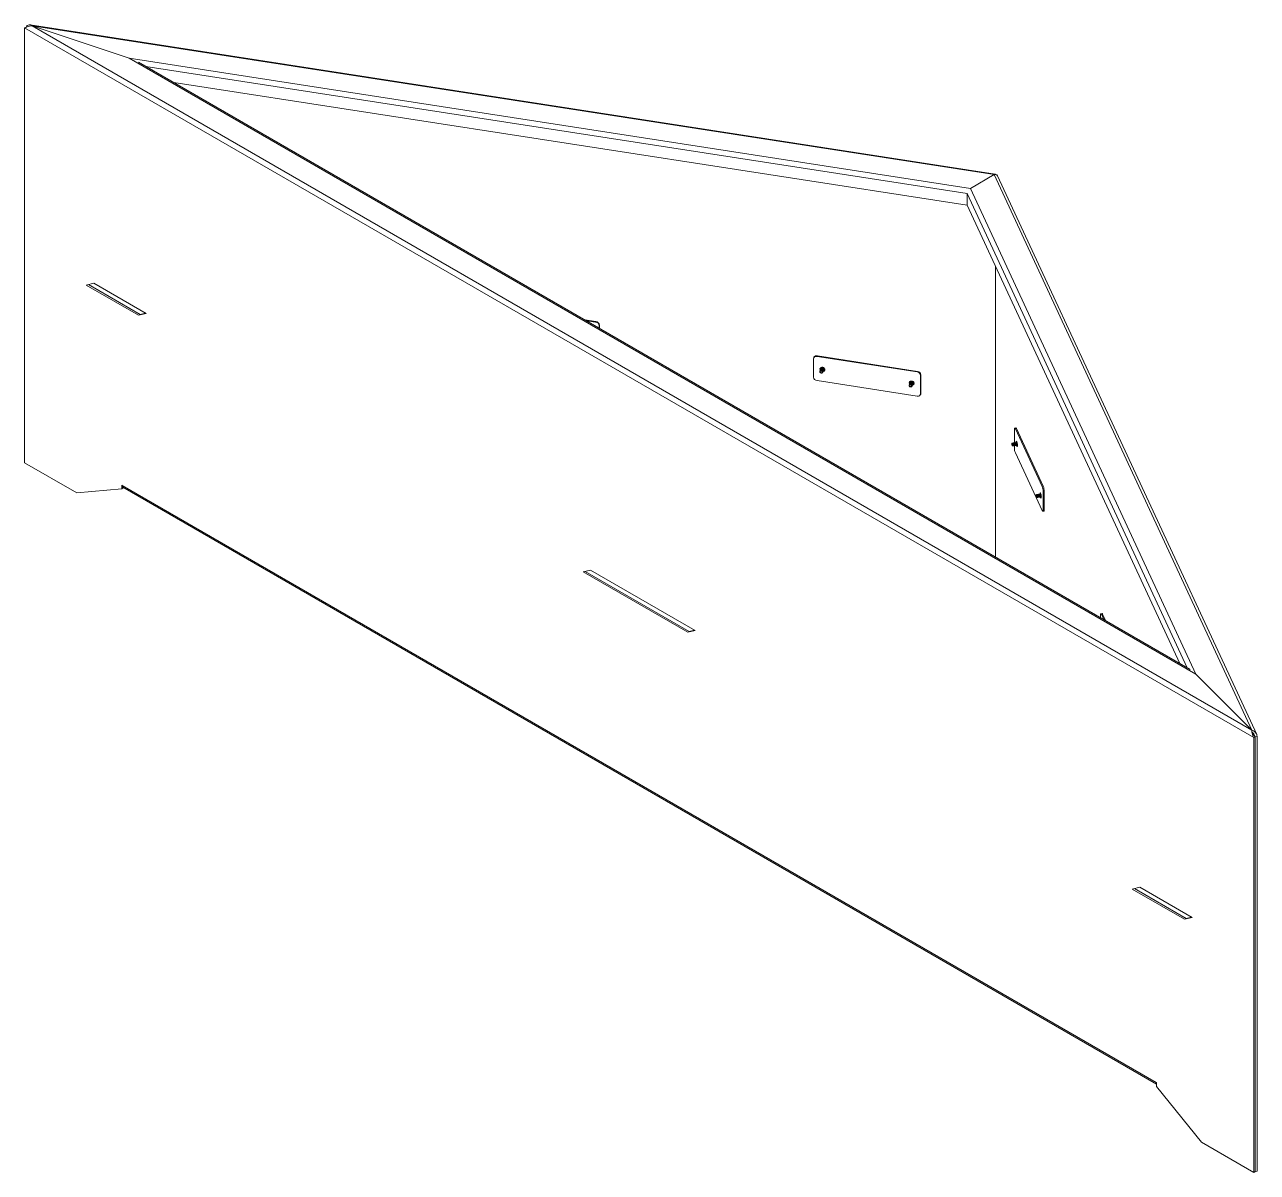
# Model space of a CAD drawing. Header units: millimetres. Extents: x -87 to 4552, y -97 to 2881.
# Drawn here: x 2933 to 4385, y 284 to 1636 of the extents above; entities that cross this region are included whole.
import ezdxf

# ---------------------------------------------------------------- set-up
doc = ezdxf.new("R2010")
doc.units = ezdxf.units.MM
doc.layers.add('ZANO_R', color=7, linetype='Continuous', lineweight=0)

msp = doc.modelspace()

# ---------------------------------------------------------------- linework, layer by layer
at = {"layer": 'ZANO_R'}
for p, q in [((2934.7, 1632.9), (2932.8, 1631.8)), ((4380.4, 796.2), (2932.8, 1631.8)), ((2932.8, 1631.8), (2932.8, 1119.9)), ((2934.7, 1632.8), (2935.4, 1634.3)), ((2935, 1632.8), (2934.7, 1632.9)), ((4075.8, 1459.8), (2939.4, 1635.6)), ((3056, 1596.3), (2941.7, 1634.4)), ((2941.7, 1634.4), (4074.6, 1459.1)), ((4378.2, 805.1), (2941.7, 1634.4)), ((2941.7, 1634.4), (3055.9, 1596.3)), ((4312.2, 871.1), (3055.9, 1596.3)), ((3056, 1596.3), (4046.7, 1443)), ((4305.8, 876.4), (3067.1, 1591.4)), ((3075.5, 1586.6), (4042.9, 1437)), ((3108.5, 1567.6), (4042.9, 1423)), ((4074.6, 1459.1), (4046.7, 1443)), ((4074.6, 1459.1), (4046.7, 1443)), ((4378.2, 805.1), (4074.6, 1459.1)), ((4384, 799.9), (4078.6, 1457.8)), ((4042.9, 1437), (4042.9, 1437.4)), ((4046.7, 1443), (4046.5, 1442.8)), ((4046.7, 1443), (4312.2, 871.1)), ((4042.9, 1423), (4042.9, 1437)), ((4302.1, 878.5), (4042.9, 1437)), ((4293.3, 883.6), (4042.9, 1423)), ((4076.3, 1008.8), (4076.3, 1351)), ((3014.2, 1331.2), (3005.4, 1329.1)), ((3005.4, 1329.1), (3067, 1293.6)), ((3008.1, 1329.7), (3068.9, 1294.6)), ((3075.8, 1295.6), (3014.2, 1331.2)), ((3067, 1293.6), (3075.8, 1295.6)), ((3068.9, 1294.6), (3067, 1293.6)), ((3068.9, 1294.6), (3075, 1296.1)), ((3605.6, 1286.1), (3592.5, 1288.1)), ((3605.3, 1285.4), (3594.4, 1287)), ((3605.3, 1285.4), (3605.6, 1286.1)), ((3609.8, 1281.9), (3609.5, 1281.2)), ((3609.5, 1278.3), (3609.5, 1281.2)), ((3609.8, 1278.1), (3609.8, 1281.9)), ((3861.9, 1220.8), (3861.9, 1242.1)), ((3862.5, 1244), (3862.2, 1243.3)), ((3866.1, 1245), (3866.5, 1245.7)), ((3983.9, 1226.8), (3866.1, 1245)), ((3984.3, 1227.5), (3866.5, 1245.7)), ((3869.5, 1227.6), (3869.5, 1227.6)), ((3869.7, 1228), (3869.6, 1227.9)), ((3869.8, 1231), (3869.9, 1231.4)), ((3869.8, 1228.3), (3869.8, 1228.2)), ((3870, 1228.6), (3870, 1228.6)), ((3870.1, 1229), (3870.1, 1228.9)), ((3870.3, 1229.3), (3870.3, 1229.2)), ((3870.5, 1229.6), (3870.4, 1229.6)), ((3870.5, 1230.8), (3870.7, 1230.8)), ((3870.6, 1230.6), (3870.9, 1230.5)), ((3870.7, 1230.2), (3870.6, 1230.2)), ((3870.6, 1230), (3870.6, 1229.9)), ((3871, 1230.9), (3870.7, 1230.2)), ((3870.7, 1230.7), (3870.9, 1230.7)), ((3871, 1230.9), (3870.8, 1231)), ((3870.9, 1231.7), (3871.1, 1231.5)), ((3871, 1231.3), (3871.2, 1231.1)), ((3871.1, 1231.5), (3871.1, 1231.4)), ((3871.1, 1231.4), (3871.3, 1231.3)), ((3871.3, 1231.3), (3871.2, 1231.1)), ((3871.6, 1231.4), (3871.4, 1231.6)), ((3871.8, 1232.2), (3871.9, 1231.9)), ((3871.8, 1231.7), (3871.9, 1231.5)), ((3871.9, 1231.9), (3871.9, 1231.9)), ((3871.9, 1231.9), (3872, 1231.6)), ((3872, 1231.6), (3871.9, 1231.5)), ((3872.4, 1231.5), (3872.4, 1231.7)), ((3872.7, 1226.1), (3872.7, 1226.2)), ((3872.8, 1231.7), (3872.8, 1231.4)), ((3872.9, 1231.6), (3872.8, 1231.4)), ((3872.8, 1226.4), (3872.8, 1226.5)), ((3872.9, 1232.1), (3872.9, 1231.9)), ((3872.9, 1231.9), (3872.9, 1231.8)), ((3872.9, 1231.8), (3872.9, 1231.6)), ((3873, 1226.8), (3873, 1226.8)), ((3873.1, 1227.1), (3873.2, 1227.2)), ((3873.2, 1231.3), (3873.4, 1231.5)), ((3873.3, 1231.4), (3873.2, 1231.3)), ((3873.3, 1231.4), (3873.4, 1231.6)), ((3873.3, 1227.4), (3873.3, 1227.5)), ((3873.5, 1231.7), (3873.4, 1231.6)), ((3873.4, 1227.8), (3873.5, 1227.8)), ((3873.5, 1231.7), (3873.6, 1231.9)), ((3873.7, 1231.2), (3873.6, 1231)), ((3873.6, 1228.1), (3873.6, 1228.2)), ((3873.7, 1228.4), (3873.8, 1228.5)), ((3874, 1230.9), (3873.9, 1230.7)), ((3873.9, 1230.7), (3874.1, 1230.8)), ((3873.9, 1228.8), (3874.2, 1229.5)), ((3873.9, 1228.7), (3874, 1228.6)), ((3874, 1230.9), (3874.2, 1231)), ((3874.1, 1228.8), (3874, 1229)), ((3874.4, 1230.5), (3874.1, 1230.4)), ((3874.1, 1229.3), (3874.4, 1229.1)), ((3874.3, 1231), (3874.2, 1231)), ((3874.3, 1230.1), (3874.2, 1230)), ((3874.2, 1230), (3874.5, 1230)), ((3874.5, 1229.6), (3874.2, 1229.6)), ((3874.2, 1229.4), (3874.4, 1229.3)), ((3874.3, 1231), (3874.5, 1231.1)), ((3874.3, 1230.1), (3874.6, 1230.1)), ((3874.5, 1229.4), (3874.5, 1229.5)), ((3874.5, 1229.4), (3874.7, 1229.2)), ((3874.6, 1230.2), (3874.9, 1230.1)), ((3874.6, 1230.2), (3874.6, 1230.1)), ((3983.9, 1226.8), (3984.3, 1227.5)), ((3988.5, 1223.3), (3988.1, 1222.6)), ((3988.1, 1201.2), (3988.1, 1222.6)), ((3988.5, 1202), (3988.5, 1223.3)), ((3866.1, 1216.6), (3983.9, 1198.3)), ((3974.7, 1211.4), (3974.7, 1211.3)), ((3974.9, 1211.7), (3974.8, 1211.6)), ((3975, 1212), (3975, 1212)), ((3975.2, 1212.4), (3975.1, 1212.3)), ((3975.3, 1212.7), (3975.3, 1212.6)), ((3975.5, 1213), (3975.4, 1213)), ((3975.6, 1214.6), (3975.9, 1214.5)), ((3975.6, 1213.4), (3975.6, 1213.3)), ((3975.8, 1214.3), (3976, 1214.3)), ((3975.9, 1213.9), (3975.8, 1213.9)), ((3975.8, 1213.7), (3975.8, 1213.6)), ((3976.2, 1214.6), (3975.9, 1214)), ((3975.9, 1214.4), (3976.1, 1214.4)), ((3976.2, 1214.6), (3976, 1214.7)), ((3976.1, 1215.4), (3976.3, 1215.3)), ((3976.3, 1215.3), (3976.2, 1215.2)), ((3976.2, 1215.2), (3976.5, 1215)), ((3976.2, 1215), (3976.4, 1214.9)), ((3976.5, 1215), (3976.4, 1214.9)), ((3976.7, 1215.1), (3976.6, 1215.3)), ((3976.9, 1215.9), (3977.1, 1215.7)), ((3977.1, 1215.7), (3977, 1215.6)), ((3977, 1215.6), (3977.2, 1215.4)), ((3977, 1215.4), (3977.1, 1215.2)), ((3977.2, 1215.4), (3977.1, 1215.2)), ((3977.5, 1215.2), (3977.5, 1215.5)), ((3977.8, 1209.8), (3977.9, 1209.9)), ((3978.1, 1215.6), (3978, 1215.6)), ((3978, 1215.6), (3978, 1215.3)), ((3978, 1215.4), (3978, 1215.2)), ((3978, 1215.3), (3978, 1215.2)), ((3978, 1210.2), (3978, 1210.2)), ((3978.1, 1215.9), (3978.1, 1215.6)), ((3978.1, 1210.5), (3978.2, 1210.6)), ((3978.3, 1210.8), (3978.3, 1210.9)), ((3978.5, 1215.2), (3978.4, 1215)), ((3978.4, 1215), (3978.5, 1215.2)), ((3978.5, 1215.2), (3978.6, 1215.3)), ((3978.5, 1211.2), (3978.5, 1211.2)), ((3978.6, 1215.4), (3978.8, 1215.6)), ((3978.6, 1215.4), (3978.6, 1215.3)), ((3978.6, 1211.5), (3978.6, 1211.6)), ((3978.9, 1214.9), (3978.8, 1214.8)), ((3978.8, 1211.8), (3978.8, 1211.9)), ((3978.9, 1212.2), (3978.9, 1212.2)), ((3979.2, 1214.6), (3979.1, 1214.5)), ((3979.1, 1214.5), (3979.3, 1214.5)), ((3979.1, 1212.5), (3979.4, 1213.2)), ((3979.1, 1212.5), (3979.2, 1212.3)), ((3979.2, 1214.6), (3979.4, 1214.7)), ((3979.3, 1212.6), (3979.2, 1212.7)), ((3979.5, 1214.2), (3979.3, 1214.1)), ((3979.3, 1213), (3979.5, 1212.9)), ((3979.4, 1214.8), (3979.7, 1214.9)), ((3979.4, 1214.8), (3979.4, 1214.7)), ((3979.5, 1213.9), (3979.4, 1213.7)), ((3979.4, 1213.7), (3979.7, 1213.7)), ((3979.7, 1213.3), (3979.4, 1213.4)), ((3979.4, 1213.2), (3979.6, 1213)), ((3979.5, 1213.9), (3979.8, 1213.8)), ((3979.7, 1213.1), (3979.7, 1213.2)), ((3979.7, 1213.1), (3979.9, 1212.9)), ((3979.8, 1213.9), (3980.1, 1213.9)), ((3979.8, 1213.9), (3979.8, 1213.8)), ((3987.9, 1200.1), (3988.2, 1200.8)), ((3988.1, 1201.2), (3988.5, 1202)), ((4098.6, 1143.3), (4098.6, 1158.8)), ((4100.3, 1160.9), (4099.1, 1160.7)), ((4099.7, 1159.9), (4101, 1160.1)), ((4131.3, 1091.9), (4099.7, 1159.9)), ((4132.5, 1092.1), (4101, 1160.1)), ((4095.9, 1142.9), (4095.7, 1142.5)), ((4096.1, 1143), (4096, 1143)), ((4096.1, 1139.9), (4096.4, 1139.6)), ((4096.5, 1142.7), (4096.2, 1143)), ((4096.5, 1143), (4096.4, 1142.8)), ((4096.5, 1139.6), (4096.6, 1139.6)), ((4096.7, 1143.1), (4096.6, 1143.1)), ((4096.7, 1139.7), (4096.9, 1140)), ((4097.1, 1142.8), (4096.8, 1143)), ((4096.8, 1139.9), (4097, 1139.7)), ((4097.1, 1143.1), (4097, 1142.9)), ((4097.1, 1139.6), (4097.2, 1139.7)), ((4097.3, 1143.2), (4097.2, 1143.2)), ((4097.3, 1139.8), (4097.5, 1140.1)), ((4097.7, 1142.8), (4097.4, 1143.1)), ((4097.4, 1140), (4097.6, 1139.8)), ((4097.6, 1143.2), (4097.5, 1143)), ((4097.8, 1143.3), (4097.7, 1143.3)), ((4097.7, 1139.7), (4097.8, 1139.8)), ((4097.9, 1139.9), (4098.1, 1140.2)), ((4098.2, 1142.9), (4098, 1143.2)), ((4098, 1140.1), (4098.1, 1139.9)), ((4098.2, 1143.3), (4098.1, 1143.1)), ((4098.4, 1143.4), (4098.3, 1143.4)), ((4098.3, 1139.8), (4098.4, 1139.8)), ((4098.8, 1143), (4098.5, 1143.3)), ((4098.5, 1139.9), (4098.6, 1140.3)), ((4098.6, 1140.1), (4098.7, 1140)), ((4098.6, 1137.5), (4098.6, 1140.1)), ((4098.8, 1143.3), (4098.7, 1143.1)), ((4098.8, 1139.9), (4099, 1139.9)), ((4099, 1143.5), (4098.9, 1143.4)), ((4099.4, 1143.1), (4099.1, 1143.4)), ((4099.1, 1140), (4099.2, 1140.4)), ((4099.1, 1140.2), (4099.3, 1140.1)), ((4099.4, 1143.4), (4099.3, 1143.2)), ((4099.4, 1140), (4099.5, 1140)), ((4099.6, 1143.6), (4099.5, 1143.5)), ((4099.6, 1140.1), (4099.8, 1140.5)), ((4100, 1143.2), (4099.7, 1143.5)), ((4099.7, 1140.3), (4099.9, 1140.2)), ((4099.9, 1143.5), (4099.8, 1143.3)), ((4100.2, 1143.6), (4100, 1143.6)), ((4100, 1140.1), (4100.1, 1140.1)), ((4100.2, 1140.2), (4100.4, 1140.6)), ((4100.5, 1143.3), (4100.3, 1143.6)), ((4100.3, 1140.4), (4100.4, 1140.2)), ((4100.5, 1143.6), (4100.4, 1143.4)), ((4101.6, 1143.9), (4100.6, 1143.7)), ((4100.6, 1140.2), (4100.7, 1140.2)), ((4100.8, 1140.3), (4100.9, 1140.7)), ((4100.9, 1140.5), (4101, 1140.3)), ((4101.1, 1140.3), (4102.1, 1140.4)), ((4101.6, 1144.1), (4101.4, 1144)), ((4101.4, 1144), (4101.5, 1143.9)), ((4101.4, 1143.8), (4101.4, 1143.8)), ((4101.6, 1143.9), (4101.6, 1144.1)), ((4101.9, 1140.4), (4102.1, 1140.3)), ((4101.9, 1140.4), (4101.9, 1140.4)), ((4102.1, 1140.2), (4102, 1140.4)), ((4102.2, 1140.4), (4102.1, 1140.4)), ((4102.1, 1140.4), (4102.1, 1140.4)), ((4102.1, 1140.4), (4102.2, 1140.1)), ((4102.1, 1140.2), (4102.2, 1140.1)), ((2932.8, 1119.9), (2994.4, 1084.4)), ((4099.7, 1131.5), (4131.3, 1063.5)), ((2994.4, 1084.4), (3047.2, 1089.1)), ((3047.8, 1093), (3047.2, 1093.3)), ((3047.2, 1093.3), (3047.2, 1089.1)), ((3049, 1090.2), (3047.2, 1089.1)), ((3047.8, 1093), (4265.4, 390.1)), ((3048.6, 1091), (4266, 388.1)), ((3049, 1090.7), (3049, 1090.2)), ((3049, 1090.6), (3049.3, 1090.4)), ((3049.3, 1090.5), (3049.3, 1090.4)), ((3049.3, 1090.4), (3049.3, 1090.5)), ((4131.3, 1091.9), (4132.5, 1092.1)), ((4124.1, 1082.2), (4123.9, 1081.8)), ((4124.3, 1082.3), (4124.2, 1082.3)), ((4124.3, 1079.2), (4124.6, 1078.9)), ((4124.7, 1081.9), (4124.4, 1082.2)), ((4124.7, 1082.3), (4124.6, 1082.1)), ((4124.7, 1078.8), (4124.8, 1078.9)), ((4124.9, 1082.4), (4124.8, 1082.4)), ((4124.9, 1079), (4125.1, 1079.3)), ((4125.3, 1082), (4125, 1082.3)), ((4125, 1079.2), (4125.2, 1079)), ((4125.2, 1082.4), (4125.1, 1082.2)), ((4125.5, 1082.5), (4125.3, 1082.5)), ((4125.3, 1078.9), (4125.4, 1078.9)), ((4125.5, 1079), (4125.7, 1079.4)), ((4125.8, 1082.1), (4125.6, 1082.4)), ((4125.6, 1079.2), (4125.7, 1079.1)), ((4125.8, 1082.4), (4125.7, 1082.3)), ((4126, 1082.6), (4125.9, 1082.6)), ((4125.9, 1079), (4126, 1079)), ((4126.1, 1079.1), (4126.2, 1079.5)), ((4126.4, 1082.2), (4126.2, 1082.5)), ((4126.2, 1079.3), (4126.3, 1079.2)), ((4126.4, 1082.5), (4126.3, 1082.3)), ((4126.4, 1079.1), (4126.6, 1079.1)), ((4126.6, 1082.7), (4126.5, 1082.6)), ((4127, 1082.3), (4126.7, 1082.6)), ((4126.7, 1079.2), (4126.8, 1079.6)), ((4126.8, 1079.4), (4126.9, 1079.3)), ((4127, 1082.6), (4126.9, 1082.4)), ((4127, 1079.2), (4127.1, 1079.2)), ((4127.2, 1082.7), (4127.1, 1082.7)), ((4127.2, 1079.3), (4127.4, 1079.7)), ((4127.6, 1082.4), (4127.3, 1082.7)), ((4127.3, 1079.5), (4127.5, 1079.4)), ((4127.5, 1082.7), (4127.5, 1082.5)), ((4127.8, 1082.8), (4127.6, 1082.8)), ((4127.6, 1079.3), (4127.7, 1079.3)), ((4127.8, 1079.4), (4128, 1079.8)), ((4128.1, 1082.5), (4127.9, 1082.8)), ((4127.9, 1079.6), (4128, 1079.4)), ((4128.1, 1082.8), (4128, 1082.6)), ((4128.3, 1082.9), (4128.2, 1082.9)), ((4128.2, 1079.4), (4128.3, 1079.4)), ((4128.4, 1079.5), (4128.6, 1079.8)), ((4128.7, 1082.6), (4128.5, 1082.9)), ((4128.5, 1079.7), (4128.6, 1079.5)), ((4128.7, 1082.9), (4128.6, 1082.7)), ((4129.8, 1083.1), (4128.8, 1083)), ((4128.8, 1079.5), (4128.9, 1079.5)), ((4129, 1079.6), (4129.1, 1079.9)), ((4129.1, 1079.8), (4129.2, 1079.6)), ((4129.3, 1079.6), (4130.3, 1079.7)), ((4129.7, 1083.4), (4129.6, 1083.3)), ((4129.6, 1083.3), (4129.7, 1083.1)), ((4129.6, 1083.1), (4129.6, 1083.1)), ((4129.8, 1083.1), (4129.7, 1083.4)), ((4130.1, 1079.7), (4130.2, 1079.6)), ((4130.1, 1079.7), (4130.1, 1079.7)), ((4130.3, 1079.5), (4130.2, 1079.7)), ((4130.4, 1079.7), (4130.3, 1079.7)), ((4130.3, 1079.7), (4130.3, 1079.7)), ((4130.3, 1079.7), (4130.4, 1079.4)), ((4130.3, 1079.4), (4130.4, 1079.4)), ((4133.7, 1086.2), (4132.4, 1086)), ((4132.4, 1064.6), (4132.4, 1086)), ((4133.7, 1064.8), (4133.7, 1086.2)), ((4131.9, 1062.7), (4133.2, 1062.9)), ((4132.4, 1064.6), (4133.7, 1064.8)), ((3599.4, 993.3), (3590.6, 991.3)), ((3590.6, 991.3), (3713.8, 920.2)), ((3593.2, 991.9), (3715.6, 921.3)), ((3722.6, 922.2), (3599.4, 993.3)), ((4200, 937.4), (4200, 940.2)), ((4201.8, 942.3), (4200.5, 942.1)), ((4201.2, 941.4), (4202.4, 941.6)), ((4204.1, 935.1), (4201.2, 941.4)), ((4205.9, 934), (4202.4, 941.6)), ((3713.8, 920.2), (3722.6, 922.2)), ((3715.6, 921.3), (3713.8, 920.2)), ((3715.6, 921.3), (3721.8, 922.7)), ((4312.2, 871.1), (4378.2, 805.1)), ((4380.9, 800), (4382.2, 797.2)), ((4382.2, 797.2), (4380.4, 796.2)), ((4380.4, 796.2), (4380.4, 284.3)), ((4382.2, 797.2), (4384.7, 797.6)), ((4382.2, 797.2), (4382.2, 285.4)), ((4384.7, 797.6), (4384.7, 285.8)), ((4246.2, 620), (4237.4, 617.9)), ((4237.4, 617.9), (4299, 582.4)), ((4240, 618.5), (4300.8, 583.4)), ((4307.8, 584.4), (4246.2, 620)), ((4299, 582.4), (4307.8, 584.4)), ((4300.8, 583.4), (4299, 582.4)), ((4300.8, 583.4), (4307, 584.9)), ((4265.4, 390.1), (4266, 389.7)), ((4266, 389.7), (4266, 385.5)), ((4318.8, 319.9), (4266, 385.5)), ((4380.4, 284.3), (4318.8, 319.9)), ((4382.2, 323.1), (4382.2, 320.9)), ((4382.2, 285.4), (4380.4, 284.3)), ((4384.7, 285.8), (4382.2, 285.4))]:
    msp.add_line(p, q, dxfattribs=at)
at = {"layer": 'ZANO_R', "flags": 128}
for points in [[(3871.1, 1225.4), (3870.4, 1225.6), (3869.9, 1226), (3869.5, 1226.5), (3869.4, 1227.1), (3869.5, 1227.6), (3869.9, 1228), (3870.4, 1228.3), (3871.1, 1228.3), (3871.7, 1228.1), (3872.3, 1227.7), (3872.6, 1227.1), (3872.8, 1226.6), (3872.6, 1226.1), (3872.3, 1225.6), (3871.7, 1225.4), (3871.1, 1225.4)], [(3869.5, 1230.3), (3869.7, 1231), (3870.1, 1231.7), (3870.8, 1232.1), (3871.7, 1232.3), (3872.7, 1232.3), (3873.6, 1231.9), (3874.4, 1231.3), (3875, 1230.6), (3875.4, 1229.8), (3875.4, 1228.9), (3875, 1228.2), (3874.4, 1227.7), (3873.6, 1227.3), (3873.2, 1227.3)], [(3870.1, 1228.7), (3869.7, 1229.4), (3869.5, 1230.3)], [(3869.5, 1227.6), (3869.6, 1227.7), (3869.9, 1228.1), (3870.5, 1228.3), (3871.1, 1228.3), (3871.8, 1228.1), (3872.3, 1227.7), (3872.7, 1227.2), (3872.8, 1226.6), (3872.7, 1226.2)], [(3869.6, 1227.8), (3869.7, 1228), (3870, 1228.4), (3870.6, 1228.6), (3871.2, 1228.6), (3871.9, 1228.4), (3872.4, 1228), (3872.8, 1227.5), (3872.9, 1226.9), (3872.8, 1226.4), (3872.7, 1226.3)], [(3869.7, 1228), (3869.7, 1228), (3870.1, 1228.4), (3870.6, 1228.7), (3871.3, 1228.7), (3871.9, 1228.5), (3872.5, 1228.1), (3872.8, 1227.5), (3872.9, 1227), (3872.8, 1226.5)], [(3869.7, 1226.9), (3869.8, 1227.3), (3870.1, 1227.7), (3870.5, 1227.8), (3871, 1227.9), (3871.5, 1227.7), (3872, 1227.4), (3872.3, 1227), (3872.4, 1226.5), (3872.3, 1226.1), (3872, 1225.7), (3871.5, 1225.6), (3871, 1225.6), (3870.5, 1225.7), (3870.1, 1226), (3869.8, 1226.5), (3869.7, 1226.9)], [(3870.4, 1229.5), (3870, 1230.2), (3869.8, 1231)], [(3869.8, 1228.3), (3869.9, 1228.4), (3870.2, 1228.8), (3870.8, 1229), (3871.4, 1229), (3872.1, 1228.8), (3872.6, 1228.4), (3873, 1227.9), (3873.1, 1227.3), (3873, 1226.8)], [(3869.8, 1228.1), (3869.8, 1228.3), (3870.2, 1228.7), (3870.7, 1228.9), (3871.4, 1228.9), (3872, 1228.7), (3872.6, 1228.3), (3872.9, 1227.8), (3873.1, 1227.2), (3872.9, 1226.7), (3872.9, 1226.6)], [(3869.9, 1228.4), (3870, 1228.6), (3870.3, 1229), (3870.9, 1229.3), (3871.5, 1229.3), (3872.2, 1229.1), (3872.7, 1228.7), (3873.1, 1228.1), (3873.2, 1227.6), (3873.1, 1227.1), (3873, 1227)], [(3870, 1228.6), (3870, 1228.7), (3870.4, 1229.1), (3870.9, 1229.3), (3871.6, 1229.3), (3872.2, 1229.1), (3872.8, 1228.7), (3873.1, 1228.2), (3873.3, 1227.6), (3873.2, 1227.2)], [(3870.1, 1229), (3870.2, 1229), (3870.5, 1229.4), (3871.1, 1229.7), (3871.7, 1229.7), (3872.4, 1229.5), (3872.9, 1229.1), (3873.3, 1228.5), (3873.4, 1228), (3873.3, 1227.5)], [(3870.1, 1228.8), (3870.1, 1229), (3870.5, 1229.4), (3871, 1229.6), (3871.7, 1229.6), (3872.3, 1229.4), (3872.9, 1229), (3873.2, 1228.5), (3873.4, 1227.9), (3873.2, 1227.4), (3873.2, 1227.3)], [(3870.2, 1229.1), (3870.3, 1229.3), (3870.7, 1229.7), (3871.2, 1229.9), (3871.8, 1229.9), (3872.5, 1229.7), (3873, 1229.3), (3873.4, 1228.8), (3873.5, 1228.2), (3873.4, 1227.7), (3873.4, 1227.6)], [(3870.3, 1229.3), (3870.3, 1229.4), (3870.7, 1229.8), (3871.2, 1230), (3871.9, 1230), (3872.5, 1229.8), (3873.1, 1229.4), (3873.4, 1228.9), (3873.6, 1228.3), (3873.5, 1227.8)], [(3870.4, 1230.7), (3870.6, 1231.3), (3871, 1231.9), (3871.7, 1232.2), (3872.5, 1232.3), (3873.1, 1232.1)], [(3870.6, 1229.9), (3870.6, 1229.9), (3870.4, 1230.7)], [(3870.4, 1229.4), (3870.4, 1229.6), (3870.8, 1230), (3871.4, 1230.3), (3872, 1230.3), (3872.6, 1230.1), (3873.2, 1229.7), (3873.6, 1229.1), (3873.7, 1228.6), (3873.6, 1228.1), (3873.5, 1228)], [(3870.5, 1229.8), (3870.6, 1230), (3871, 1230.4), (3871.5, 1230.6), (3872.2, 1230.6), (3872.8, 1230.4), (3873.3, 1230), (3873.7, 1229.5), (3873.8, 1228.9), (3873.7, 1228.4), (3873.7, 1228.3)], [(3870.5, 1229.6), (3870.5, 1229.7), (3870.8, 1230.1), (3871.4, 1230.3), (3872, 1230.3), (3872.7, 1230.1), (3873.2, 1229.7), (3873.6, 1229.2), (3873.7, 1228.6), (3873.6, 1228.2)], [(3870.6, 1230), (3870.6, 1230), (3871, 1230.4), (3871.5, 1230.7), (3872.2, 1230.7), (3872.8, 1230.5), (3873.4, 1230.1), (3873.7, 1229.5), (3873.9, 1229), (3873.8, 1228.5)], [(3870.7, 1230.1), (3870.8, 1230.3), (3871.1, 1230.7), (3871.7, 1230.9), (3872.3, 1230.9), (3873, 1230.7), (3873.5, 1230.3), (3873.9, 1229.8), (3874, 1229.2), (3873.9, 1228.7), (3873.8, 1228.6)], [(3870.9, 1231.7), (3870.9, 1231.5), (3871, 1231.3)], [(3873.8, 1231.8), (3874.1, 1231.6), (3874.6, 1231), (3874.9, 1230.3), (3874.9, 1229.6), (3874.6, 1229), (3874.1, 1228.6), (3873.7, 1228.4)], [(3873.7, 1228.6), (3873.9, 1228.6), (3874, 1228.6)], [(3976.3, 1209.1), (3975.6, 1209.4), (3975.1, 1209.7), (3974.7, 1210.3), (3974.6, 1210.8), (3974.7, 1211.4), (3975.1, 1211.8), (3975.6, 1212), (3976.3, 1212), (3976.9, 1211.8), (3977.4, 1211.4), (3977.8, 1210.9), (3977.9, 1210.3), (3977.8, 1209.8), (3977.4, 1209.4), (3976.9, 1209.2), (3976.3, 1209.1)], [(3980.6, 1213.1), (3980.4, 1213.9), (3980, 1214.7), (3979.2, 1215.4), (3978.4, 1215.8), (3977.4, 1216.1), (3976.4, 1216), (3975.6, 1215.7), (3975, 1215.1), (3974.7, 1214.4), (3974.7, 1213.6), (3975, 1212.8), (3975.2, 1212.5)], [(3974.7, 1211.4), (3974.7, 1211.4), (3975.1, 1211.8), (3975.6, 1212.1), (3976.3, 1212.1), (3976.9, 1211.9), (3977.5, 1211.5), (3977.8, 1210.9), (3978, 1210.4), (3977.9, 1209.9)], [(3974.8, 1211.5), (3974.9, 1211.7), (3975.2, 1212.1), (3975.8, 1212.3), (3976.4, 1212.3), (3977.1, 1212.1), (3977.6, 1211.7), (3978, 1211.2), (3978.1, 1210.6), (3978, 1210.1), (3977.9, 1210)], [(3974.8, 1210.6), (3974.9, 1211.1), (3975.2, 1211.4), (3975.7, 1211.6), (3976.2, 1211.6), (3976.7, 1211.4), (3977.1, 1211.1), (3977.4, 1210.7), (3977.5, 1210.2), (3977.4, 1209.8), (3977.1, 1209.5), (3976.7, 1209.3), (3976.2, 1209.3), (3975.7, 1209.5), (3975.2, 1209.8), (3974.9, 1210.2), (3974.8, 1210.6)], [(3974.9, 1211.8), (3975, 1212), (3975.4, 1212.4), (3975.9, 1212.6), (3976.6, 1212.7), (3977.2, 1212.4), (3977.8, 1212.1), (3978.1, 1211.5), (3978.2, 1211), (3978.1, 1210.5), (3978.1, 1210.4)], [(3974.9, 1211.7), (3974.9, 1211.8), (3975.2, 1212.2), (3975.8, 1212.4), (3976.4, 1212.4), (3977.1, 1212.2), (3977.6, 1211.8), (3978, 1211.3), (3978.1, 1210.7), (3978, 1210.2)], [(3975, 1212), (3975, 1212.1), (3975.4, 1212.5), (3975.9, 1212.7), (3976.6, 1212.7), (3977.2, 1212.5), (3977.8, 1212.1), (3978.1, 1211.6), (3978.3, 1211), (3978.2, 1210.6)], [(3975.1, 1212.2), (3975.2, 1212.4), (3975.5, 1212.8), (3976.1, 1213), (3976.7, 1213), (3977.4, 1212.8), (3977.9, 1212.4), (3978.3, 1211.9), (3978.4, 1211.3), (3978.3, 1210.8), (3978.2, 1210.7)], [(3975.2, 1212.5), (3975.3, 1212.7), (3975.7, 1213.1), (3976.2, 1213.3), (3976.9, 1213.3), (3977.5, 1213.1), (3978.1, 1212.7), (3978.4, 1212.2), (3978.6, 1211.6), (3978.4, 1211.1), (3978.4, 1211)], [(3975.2, 1212.4), (3975.2, 1212.4), (3975.6, 1212.8), (3976.1, 1213), (3976.7, 1213.1), (3977.4, 1212.9), (3977.9, 1212.5), (3978.3, 1211.9), (3978.4, 1211.4), (3978.3, 1210.9)], [(3975.3, 1212.7), (3975.3, 1212.8), (3975.7, 1213.2), (3976.3, 1213.4), (3976.9, 1213.4), (3977.5, 1213.2), (3978.1, 1212.8), (3978.5, 1212.3), (3978.6, 1211.7), (3978.5, 1211.2)], [(3975.4, 1212.8), (3975.5, 1213), (3975.8, 1213.4), (3976.4, 1213.6), (3977, 1213.7), (3977.7, 1213.4), (3978.2, 1213.1), (3978.6, 1212.5), (3978.7, 1212), (3978.6, 1211.4), (3978.5, 1211.4)], [(3975.5, 1213.2), (3975.6, 1213.4), (3976, 1213.8), (3976.5, 1214), (3977.2, 1214), (3977.8, 1213.8), (3978.4, 1213.4), (3978.7, 1212.9), (3978.9, 1212.3), (3978.7, 1211.8), (3978.7, 1211.7)], [(3975.5, 1213), (3975.5, 1213.1), (3975.9, 1213.5), (3976.4, 1213.7), (3977.1, 1213.7), (3977.7, 1213.5), (3978.2, 1213.1), (3978.6, 1212.6), (3978.7, 1212), (3978.6, 1211.6)], [(3975.6, 1214.4), (3975.7, 1215.1), (3976.2, 1215.6), (3976.8, 1215.9), (3977.7, 1216), (3978.3, 1215.9)], [(3975.8, 1213.6), (3975.7, 1213.7), (3975.6, 1214.4)], [(3975.6, 1213.4), (3975.7, 1213.4), (3976, 1213.8), (3976.6, 1214), (3977.2, 1214.1), (3977.9, 1213.8), (3978.4, 1213.5), (3978.8, 1212.9), (3978.9, 1212.4), (3978.8, 1211.9)], [(3975.7, 1213.5), (3975.8, 1213.7), (3976.1, 1214.1), (3976.7, 1214.3), (3977.3, 1214.3), (3978, 1214.1), (3978.5, 1213.7), (3978.9, 1213.2), (3979, 1212.6), (3978.9, 1212.1), (3978.8, 1212)], [(3976, 1214.7), (3975.9, 1215), (3975.8, 1215.1)], [(3975.8, 1213.7), (3975.8, 1213.8), (3976.2, 1214.2), (3976.7, 1214.4), (3977.4, 1214.4), (3978, 1214.2), (3978.6, 1213.8), (3978.9, 1213.3), (3979, 1212.7), (3978.9, 1212.2)], [(3975.9, 1213.8), (3975.9, 1214), (3976.3, 1214.4), (3976.8, 1214.6), (3977.5, 1214.7), (3978.1, 1214.4), (3978.7, 1214.1), (3979, 1213.5), (3979.2, 1213), (3979, 1212.4), (3979, 1212.4)], [(3979, 1215.5), (3979.2, 1215.4), (3979.8, 1214.7), (3980.1, 1214), (3980.1, 1213.3), (3979.8, 1212.7), (3979.2, 1212.3), (3978.9, 1212.2)], [(3978.9, 1212.3), (3979.1, 1212.3), (3979.2, 1212.3)], [(3979.3, 1214.5), (3979.5, 1214.7), (3979.7, 1214.9)], [(3988.5, 1202), (3988.4, 1201.3), (3988.2, 1200.8)], [(4098.6, 1158.8), (4098.6, 1159.5), (4098.7, 1160), (4098.8, 1160.4), (4098.9, 1160.6), (4099.1, 1160.7), (4099.3, 1160.6), (4099.5, 1160.4), (4099.7, 1159.9)], [(4101, 1160.1), (4100.8, 1160.5), (4100.5, 1160.8), (4100.4, 1160.9), (4100.3, 1160.9)], [(4095.7, 1142), (4095.7, 1142.4), (4095.8, 1142.6), (4095.9, 1142.6), (4096, 1142.4), (4096.2, 1142), (4096.3, 1141.5), (4096.4, 1141), (4096.4, 1140.5), (4096.4, 1140.1), (4096.3, 1139.9), (4096.2, 1139.9), (4096, 1140.1), (4095.9, 1140.5), (4095.8, 1141), (4095.7, 1141.5), (4095.7, 1142)], [(4095.9, 1142.9), (4095.9, 1143), (4096.1, 1143), (4096.3, 1142.7), (4096.4, 1142.2), (4096.6, 1141.6), (4096.7, 1140.9), (4096.7, 1140.3), (4096.7, 1139.8), (4096.6, 1139.6), (4096.4, 1139.6), (4096.4, 1139.6)], [(4096.1, 1143), (4096.2, 1143), (4096.4, 1142.7), (4096.6, 1142.2), (4096.7, 1141.6), (4096.8, 1140.9), (4096.8, 1140.3), (4096.8, 1139.9), (4096.7, 1139.6), (4096.6, 1139.6)], [(4096.5, 1143), (4096.5, 1143.1), (4096.7, 1143.1), (4096.8, 1142.8), (4097, 1142.3), (4097.2, 1141.7), (4097.3, 1141), (4097.3, 1140.4), (4097.3, 1139.9), (4097.2, 1139.7), (4097, 1139.7), (4097, 1139.7)], [(4096.7, 1143.1), (4096.8, 1143.1), (4097, 1142.8), (4097.1, 1142.3), (4097.3, 1141.7), (4097.4, 1141), (4097.4, 1140.4), (4097.4, 1139.9), (4097.3, 1139.7), (4097.2, 1139.7)], [(4097.1, 1143.1), (4097.1, 1143.2), (4097.2, 1143.1), (4097.4, 1142.9), (4097.6, 1142.4), (4097.7, 1141.8), (4097.8, 1141.1), (4097.9, 1140.5), (4097.8, 1140), (4097.7, 1139.8), (4097.6, 1139.8), (4097.6, 1139.8)], [(4097.3, 1143.2), (4097.4, 1143.2), (4097.5, 1142.9), (4097.7, 1142.4), (4097.9, 1141.8), (4098, 1141.1), (4098, 1140.5), (4098, 1140), (4097.9, 1139.8), (4097.8, 1139.8)], [(4097.6, 1143.2), (4097.7, 1143.2), (4097.8, 1143.2), (4098, 1143), (4098.2, 1142.5), (4098.3, 1141.9), (4098.4, 1141.2), (4098.4, 1140.6), (4098.4, 1140.1), (4098.3, 1139.9), (4098.2, 1139.9), (4098.1, 1139.9)], [(4097.8, 1143.3), (4097.9, 1143.3), (4098.1, 1143), (4098.3, 1142.5), (4098.4, 1141.9), (4098.5, 1141.2), (4098.6, 1140.6), (4098.5, 1140.1), (4098.4, 1139.9), (4098.4, 1139.8)], [(4098.2, 1143.3), (4098.3, 1143.3), (4098.4, 1143.3), (4098.6, 1143.1), (4098.7, 1142.6), (4098.9, 1142), (4099, 1141.3), (4099, 1140.7), (4099, 1140.2), (4098.9, 1139.9), (4098.7, 1140), (4098.7, 1140)], [(4098.4, 1143.4), (4098.5, 1143.3), (4098.7, 1143.1), (4098.9, 1142.6), (4099, 1142), (4099.1, 1141.3), (4099.1, 1140.7), (4099.1, 1140.2), (4099, 1140), (4099, 1139.9)], [(4098.8, 1143.3), (4098.8, 1143.4), (4099, 1143.4), (4099.1, 1143.1), (4099.3, 1142.7), (4099.5, 1142), (4099.6, 1141.4), (4099.6, 1140.8), (4099.6, 1140.3), (4099.5, 1140), (4099.3, 1140), (4099.3, 1140.1)], [(4099, 1143.5), (4099.1, 1143.4), (4099.3, 1143.2), (4099.4, 1142.7), (4099.6, 1142.1), (4099.7, 1141.4), (4099.7, 1140.8), (4099.7, 1140.3), (4099.6, 1140.1), (4099.5, 1140)], [(4099.4, 1143.4), (4099.4, 1143.5), (4099.6, 1143.5), (4099.7, 1143.2), (4099.9, 1142.8), (4100, 1142.1), (4100.1, 1141.5), (4100.2, 1140.8), (4100.1, 1140.4), (4100, 1140.1), (4099.9, 1140.1), (4099.9, 1140.2)], [(4099.6, 1143.6), (4099.7, 1143.5), (4099.8, 1143.3), (4100, 1142.8), (4100.2, 1142.2), (4100.3, 1141.5), (4100.3, 1140.9), (4100.3, 1140.4), (4100.2, 1140.1), (4100.1, 1140.1)], [(4099.9, 1143.5), (4100, 1143.6), (4100.1, 1143.6), (4100.3, 1143.3), (4100.5, 1142.8), (4100.6, 1142.2), (4100.7, 1141.6), (4100.8, 1140.9), (4100.7, 1140.5), (4100.6, 1140.2), (4100.5, 1140.2), (4100.4, 1140.2)], [(4100.2, 1143.6), (4100.2, 1143.6), (4100.4, 1143.3), (4100.6, 1142.9), (4100.7, 1142.2), (4100.8, 1141.6), (4100.9, 1141), (4100.8, 1140.5), (4100.7, 1140.2), (4100.7, 1140.2)], [(4100.5, 1143.6), (4100.6, 1143.7), (4100.7, 1143.7), (4100.9, 1143.4), (4101.1, 1142.9), (4101.2, 1142.3), (4101.3, 1141.6), (4101.3, 1141), (4101.3, 1140.6), (4101.2, 1140.3), (4101.1, 1140.3), (4101, 1140.3)], [(4100.6, 1143.7), (4100.6, 1143.8), (4100.7, 1144.5), (4100.8, 1144.9), (4101, 1145.1), (4101.2, 1144.9), (4101.5, 1144.4), (4101.7, 1143.7), (4101.9, 1142.8), (4102.1, 1141.8), (4102.2, 1140.8), (4102.2, 1140), (4102.1, 1139.4), (4101.9, 1139.1), (4101.7, 1139.1), (4101.5, 1139.5), (4101.2, 1140.1), (4101.2, 1140.3)], [(4123.9, 1081.3), (4123.9, 1081.7), (4124, 1081.9), (4124.1, 1081.9), (4124.2, 1081.7), (4124.4, 1081.3), (4124.5, 1080.8), (4124.6, 1080.2), (4124.6, 1079.7), (4124.6, 1079.4), (4124.5, 1079.2), (4124.4, 1079.2), (4124.2, 1079.4), (4124.1, 1079.8), (4124, 1080.3), (4123.9, 1080.8), (4123.9, 1081.3)], [(4124.1, 1082.2), (4124.1, 1082.3), (4124.3, 1082.2), (4124.4, 1082), (4124.6, 1081.5), (4124.8, 1080.9), (4124.9, 1080.2), (4124.9, 1079.6), (4124.9, 1079.1), (4124.8, 1078.9), (4124.6, 1078.9), (4124.6, 1078.9)], [(4124.3, 1082.3), (4124.4, 1082.3), (4124.6, 1082), (4124.7, 1081.5), (4124.9, 1080.9), (4125, 1080.2), (4125, 1079.6), (4125, 1079.1), (4124.9, 1078.9), (4124.8, 1078.9)], [(4124.7, 1082.3), (4124.7, 1082.3), (4124.9, 1082.3), (4125, 1082.1), (4125.2, 1081.6), (4125.3, 1081), (4125.4, 1080.3), (4125.5, 1079.7), (4125.4, 1079.2), (4125.3, 1079), (4125.2, 1079), (4125.2, 1079)], [(4124.9, 1082.4), (4125, 1082.4), (4125.1, 1082.1), (4125.3, 1081.6), (4125.5, 1081), (4125.6, 1080.3), (4125.6, 1079.7), (4125.6, 1079.2), (4125.5, 1079), (4125.4, 1078.9)], [(4125.2, 1082.4), (4125.3, 1082.4), (4125.4, 1082.4), (4125.6, 1082.2), (4125.8, 1081.7), (4125.9, 1081.1), (4126, 1080.4), (4126.1, 1079.8), (4126, 1079.3), (4125.9, 1079), (4125.8, 1079.1), (4125.7, 1079.1)], [(4125.5, 1082.5), (4125.5, 1082.4), (4125.7, 1082.2), (4125.9, 1081.7), (4126, 1081.1), (4126.1, 1080.4), (4126.2, 1079.8), (4126.1, 1079.3), (4126, 1079.1), (4126, 1079)], [(4125.8, 1082.4), (4125.9, 1082.5), (4126, 1082.5), (4126.2, 1082.3), (4126.4, 1081.8), (4126.5, 1081.1), (4126.6, 1080.5), (4126.6, 1079.9), (4126.6, 1079.4), (4126.5, 1079.1), (4126.4, 1079.1), (4126.3, 1079.2)], [(4126, 1082.6), (4126.1, 1082.5), (4126.3, 1082.3), (4126.5, 1081.8), (4126.6, 1081.2), (4126.7, 1080.5), (4126.7, 1079.9), (4126.7, 1079.4), (4126.6, 1079.2), (4126.6, 1079.1)], [(4126.4, 1082.5), (4126.4, 1082.6), (4126.6, 1082.6), (4126.8, 1082.3), (4126.9, 1081.9), (4127.1, 1081.2), (4127.2, 1080.6), (4127.2, 1079.9), (4127.2, 1079.5), (4127.1, 1079.2), (4126.9, 1079.2), (4126.9, 1079.3)], [(4126.6, 1082.7), (4126.7, 1082.6), (4126.9, 1082.4), (4127, 1081.9), (4127.2, 1081.3), (4127.3, 1080.6), (4127.3, 1080), (4127.3, 1079.5), (4127.2, 1079.2), (4127.1, 1079.2)], [(4127, 1082.6), (4127, 1082.7), (4127.2, 1082.7), (4127.3, 1082.4), (4127.5, 1082), (4127.7, 1081.3), (4127.7, 1080.7), (4127.8, 1080), (4127.7, 1079.6), (4127.7, 1079.3), (4127.5, 1079.3), (4127.5, 1079.4)], [(4127.2, 1082.7), (4127.3, 1082.7), (4127.4, 1082.4), (4127.6, 1082), (4127.8, 1081.3), (4127.9, 1080.7), (4127.9, 1080.1), (4127.9, 1079.6), (4127.8, 1079.3), (4127.7, 1079.3)], [(4127.5, 1082.7), (4127.6, 1082.8), (4127.7, 1082.8), (4127.9, 1082.5), (4128.1, 1082), (4128.2, 1081.4), (4128.3, 1080.7), (4128.4, 1080.1), (4128.3, 1079.7), (4128.2, 1079.4), (4128.1, 1079.4), (4128, 1079.4)], [(4127.8, 1082.8), (4127.9, 1082.8), (4128, 1082.5), (4128.2, 1082.1), (4128.3, 1081.4), (4128.4, 1080.8), (4128.5, 1080.1), (4128.4, 1079.7), (4128.3, 1079.4), (4128.3, 1079.4)], [(4128.1, 1082.8), (4128.2, 1082.9), (4128.3, 1082.9), (4128.5, 1082.6), (4128.7, 1082.1), (4128.8, 1081.5), (4128.9, 1080.8), (4128.9, 1080.2), (4128.9, 1079.7), (4128.8, 1079.5), (4128.7, 1079.5), (4128.6, 1079.5)], [(4128.3, 1082.9), (4128.4, 1082.9), (4128.6, 1082.6), (4128.8, 1082.1), (4128.9, 1081.5), (4129, 1080.9), (4129.1, 1080.2), (4129, 1079.8), (4128.9, 1079.5), (4128.9, 1079.5)], [(4128.7, 1082.9), (4128.7, 1083), (4128.9, 1083), (4129.1, 1082.7), (4129.2, 1082.2), (4129.4, 1081.6), (4129.5, 1080.9), (4129.5, 1080.3), (4129.5, 1079.8), (4129.4, 1079.6), (4129.2, 1079.6), (4129.2, 1079.6)], [(4130.4, 1079.7), (4130.3, 1080.6), (4130.2, 1081.5), (4130, 1082.5), (4129.8, 1083.4), (4129.5, 1084), (4129.3, 1084.3), (4129.1, 1084.3), (4128.9, 1084), (4128.8, 1083.4), (4128.8, 1083)], [(4129.3, 1079.6), (4129.5, 1079), (4129.8, 1078.5), (4130, 1078.3), (4130.2, 1078.5), (4130.3, 1078.9), (4130.4, 1079.7)], [(4131.3, 1063.5), (4131.5, 1063.1), (4131.7, 1062.8), (4131.9, 1062.7), (4132.1, 1062.8), (4132.2, 1063), (4132.3, 1063.4), (4132.4, 1064), (4132.4, 1064.6)], [(4133.7, 1064.8), (4133.6, 1064.2), (4133.6, 1063.6), (4133.5, 1063.2), (4133.3, 1063), (4133.2, 1062.9)], [(4200, 940.2), (4200.1, 940.9), (4200.1, 941.4), (4200.2, 941.8), (4200.4, 942), (4200.5, 942.1), (4200.7, 942), (4201, 941.8), (4201.2, 941.4)], [(4202.4, 941.6), (4202.2, 942), (4202, 942.2), (4201.8, 942.3), (4201.8, 942.3)]]:
    msp.add_lwpolyline(points, dxfattribs=at)
at = {"layer": 'ZANO_R'}
for centre, radius, start, end in [((3604.8, 1280.7), 4.73, 6.0229, 83.9745), ((3605.1, 1281.4), 4.73, 6.0229, 83.9745), ((3865.2, 1241.8), 3.31, 74.0058, 175.2563), ((3865.6, 1242.4), 3.49, 75.3832, 151.7373), ((3866.6, 1221.3), 4.73, 186.0247, 263.9746), ((3872, 1230.6), 1.59, 173.3003, 186.6997), ((3872, 1230.4), 1.4, 172.397, 187.603), ((3871.9, 1230.6), 1.47, 135.563, 149.6886), ((3872, 1230.5), 1.28, 157.8451, 172.3188), ((3871.9, 1230.4), 1.29, 134.5784, 150.6917), ((3872, 1230.3), 1.11, 133.2772, 152.0011), ((3872.1, 1230.5), 1.43, 120.3797, 134.5493), ((3872.1, 1230.4), 1.45, 118.3314, 134.455), ((3872.2, 1230.4), 1.25, 122.0667, 133.2476), ((3872.2, 1230.2), 1.99, 102.6594, 114.2121), ((3872.2, 1230), 1.76, 101.8927, 114.9672), ((3872.2, 1230), 1.52, 100.8395, 116.0368), ((3872.3, 1229.9), 2.09, 87.8937, 101.8402), ((3872.3, 1229.8), 2.09, 86.3889, 101.8269), ((3872.3, 1229.9), 1.78, 89.3763, 100.9358), ((3872.2, 1229.4), 2.39, 75.8774, 86.538), ((3872.3, 1229.5), 2.06, 75.0124, 87.403), ((3872.3, 1229.5), 2.73, 76.5344, 85.881), ((3872.3, 1229.4), 2.55, 62.3762, 75.8933), ((3872.2, 1229.4), 2.54, 62.3489, 75.9181), ((3872.3, 1229.5), 2.2, 63.2064, 75.0732), ((3872.2, 1229.3), 2.18, 51.3074, 63.239), ((3872.2, 1229.2), 2.52, 52.1256, 62.4097), ((3873.4, 1230.5), 2.47, 272.0584, 320.4254), ((3872.2, 1229.4), 2.86, 52.7309, 61.7964), ((3872.4, 1229.6), 1.99, 38.6783, 50.3473), ((3872.4, 1229.6), 2.31, 37.7632, 52.2254), ((3872.4, 1229.5), 2.31, 37.7664, 52.2384), ((3873.2, 1230.3), 1.92, 287.3466, 294.3012), ((3872.6, 1229.7), 1.71, 24.6843, 38.7311), ((3873.2, 1230.1), 1.5, 298.0277, 307.7442), ((3872.6, 1229.6), 1.98, 25.6585, 37.763), ((3873.2, 1229.8), 1.29, 314.5893, 330.6624), ((3872.9, 1229.9), 1.38, 8.7332, 20.2417), ((3873.1, 1229.8), 1.2, 351.0798, 8.9202), ((3873.2, 1229.9), 1.11, 335.198, 342.871), ((3873.3, 1229.9), 1.27, 330.8124, 345.9242), ((3872.7, 1229.8), 2.26, 26.3955, 37.0199), ((3873, 1230), 1.62, 7.6671, 22.0717), ((3873, 1229.9), 1.63, 7.6786, 23.5333), ((3873.1, 1229.8), 1.4, 352.397, 7.603), ((3873.3, 1230), 1.34, 335.3146, 341.8807), ((3873.4, 1230), 1.47, 315.5564, 329.6953), ((3873.3, 1230), 1.59, 353.3003, 6.6997), ((3983.4, 1222.1), 4.73, 6.0247, 83.9746), ((3983.8, 1222.8), 4.73, 6.0224, 83.9768), ((3977.4, 1214.7), 2.41, 169.1184, 218.8054), ((3977.2, 1214.4), 1.6, 173.3405, 186.6595), ((3977.1, 1214.4), 1.47, 135.5847, 149.6936), ((3977.2, 1214.1), 1.4, 172.397, 187.603), ((3977.1, 1214.3), 1.28, 157.865, 172.2989), ((3977.1, 1214.1), 1.29, 134.5743, 150.6692), ((3977.3, 1214.1), 1.46, 118.3462, 134.4402), ((3977.2, 1214.1), 1.12, 133.2966, 151.955), ((3977.3, 1214.2), 1.44, 120.4092, 134.5198), ((3977.3, 1214.1), 1.22, 121.9086, 133.369), ((3977.4, 1213.9), 2, 102.687, 114.1844), ((3977.3, 1213.7), 1.76, 101.8904, 114.9877), ((3977.4, 1213.7), 1.51, 100.8275, 116.0489), ((3977.5, 1213.5), 2.1, 86.3954, 101.8205), ((3977.5, 1213.6), 2.08, 87.8803, 101.8427), ((3977.5, 1213.6), 1.79, 89.4098, 100.9022), ((3977.4, 1213.1), 2.4, 75.8827, 86.5328), ((3977.4, 1213.2), 2.06, 75.0177, 87.3978), ((3977.4, 1213.2), 2.73, 76.5407, 85.8747), ((3977.4, 1213.1), 2.54, 62.3472, 75.9198), ((3977.5, 1213.2), 2.19, 63.2002, 75.0794), ((3977.5, 1213.2), 2.55, 62.3777, 75.8893), ((3977.4, 1213.1), 2.18, 51.308, 63.2384), ((3978.4, 1213.2), 2.16, 268.6253, 357.5492), ((3977.4, 1213), 2.52, 52.1281, 62.4083), ((3978.7, 1214.1), 2.39, 271.1597, 321.3201), ((3977.4, 1213.1), 2.86, 52.7318, 61.7956), ((3977.6, 1213.4), 1.99, 38.6783, 50.3473), ((3978.3, 1214.1), 1.98, 287.4435, 294.2044), ((3977.6, 1213.4), 2.31, 37.7661, 52.2225), ((3977.6, 1213.3), 2.31, 37.7693, 52.2355), ((3977.8, 1213.4), 1.71, 24.6635, 38.7409), ((3978.4, 1213.8), 1.49, 297.9618, 307.7762), ((3977.8, 1213.3), 1.98, 25.6486, 37.762), ((3978.4, 1213.5), 1.29, 314.5934, 330.6849), ((3978.1, 1213.7), 1.39, 8.7869, 20.1881), ((3978.2, 1213.5), 1.2, 351.1348, 8.8652), ((3978.4, 1213.7), 1.07, 335.0606, 343.0085), ((3978.1, 1213.6), 1.63, 7.6891, 23.5228), ((3978.5, 1213.6), 1.27, 330.8043, 345.9036), ((3977.9, 1213.5), 2.26, 26.3915, 37.0129), ((3978.2, 1213.7), 1.62, 7.6664, 22.0894), ((3978.3, 1213.5), 1.4, 352.397, 7.603), ((3978.5, 1213.7), 1.3, 335.2454, 342.0123), ((3978.6, 1213.7), 1.47, 315.5782, 329.7001), ((3978.5, 1213.7), 1.6, 353.3405, 6.6595), ((3984.9, 1201.5), 3.31, 254.0058, 355.2563), ((4093.2, 1140.8), 3.79, 348.1948, 29.391), ((4093.8, 1140.9), 3.79, 348.1866, 29.3992), ((4094.3, 1141), 3.79, 348.1948, 29.391), ((4094.9, 1141.1), 3.79, 348.1866, 29.3992), ((4115.2, 1137.5), 16.6, 180.1048, 201.2279), ((4095.5, 1141.2), 3.79, 348.1948, 29.391), ((4096.1, 1141.3), 3.79, 348.1866, 29.3992), ((4096.7, 1141.3), 3.79, 348.1948, 29.391), ((4097.2, 1141.4), 3.79, 348.1948, 29.391), ((4102.2, 1143.7), 0.846, 156.2877, 170.1091), ((4101.6, 1144), 0.103, 85.2146, 99.1299), ((4101.6, 1143.8), 0.11, 51.1375, 95.0779), ((4102.2, 1140.3), 0.132, 227.5053, 275.6565), ((4115.8, 1085.9), 16.6, 0.1048, 21.2279), ((4117.1, 1086.1), 16.6, 0.1056, 21.2259), ((4121.4, 1080.1), 3.79, 348.1948, 29.391), ((4122, 1080.2), 3.79, 348.1866, 29.3992), ((4122.5, 1080.3), 3.79, 348.1948, 29.391), ((4123.1, 1080.4), 3.79, 348.1866, 29.3992), ((4123.7, 1080.4), 3.79, 348.1948, 29.391), ((4124.3, 1080.5), 3.79, 348.1949, 29.3938), ((4124.8, 1080.6), 3.79, 348.1948, 29.391), ((4125.4, 1080.7), 3.79, 348.1948, 29.391), ((4130.4, 1083), 0.86, 156.402, 169.9948), ((4129.7, 1083.3), 0.0834, 83.4805, 100.6564), ((4129.8, 1083), 0.11, 51.1551, 95.0603), ((4130.3, 1079.6), 0.132, 227.5053, 275.6565)]:
    msp.add_arc(centre, radius, start, end, dxfattribs=at)
for points, knots in [([(2941.7, 1634.4), (2940.6, 1634.3), (2938.3, 1634.1), (2935.3, 1633.1), (2933.7, 1632.2), (2933, 1631.8), (2932.8, 1631.8)], [0, 0, 0, 0, 0.312953, 0.62633, 0.939713, 1, 1, 1, 1]), ([(2941.7, 1634.4), (2941.1, 1634.8), (2940, 1635.7), (2938, 1635.7), (2936.5, 1635), (2935.5, 1634.4), (2935.4, 1634.3)], [0, 0, 0, 0, 0.312954, 0.626331, 0.939712, 1, 1, 1, 1]), ([(4076.5, 1459.2), (4076.4, 1459.3), (4076.2, 1459.7), (4075.8, 1459.9), (4075.2, 1459.8), (4074.8, 1459.3), (4074.6, 1459.1)], [0, 0, 0, 0, 0.138124, 0.448475, 0.75883, 1, 1, 1, 1]), ([(4074.6, 1459.1), (4075, 1459.2), (4075.9, 1459.4), (4077.2, 1459.1), (4078.2, 1458.6), (4078.5, 1458), (4078.6, 1457.7)], [0, 0, 0, 0, 0.229781, 0.509855, 0.78993, 1, 1, 1, 1]), ([(3870.9, 1232.1), (3870.8, 1232), (3870.5, 1231.7), (3870.3, 1231.2), (3870.3, 1230.9), (3870.2, 1230.8)], [0, 0, 0, 0, 0.339289, 0.781083, 1, 1, 1, 1]), ([(3870.2, 1230.8), (3870.3, 1230.6), (3870.3, 1230.3), (3870.4, 1229.9), (3870.5, 1229.7)], [0, 0, 0, 0, 0.362847, 1, 1, 1, 1]), ([(3870.5, 1230.8), (3870.5, 1230.7), (3870.6, 1230.7), (3870.6, 1230.6), (3870.6, 1230.6)], [0, 0, 0, 0, 0.966775, 1, 1, 1, 1]), ([(3870.6, 1230.2), (3870.6, 1230.2), (3870.6, 1230.3), (3870.5, 1230.4), (3870.5, 1230.5)], [0, 0, 0, 0, 0.033225, 1, 1, 1, 1]), ([(3870.8, 1231), (3870.8, 1231.1), (3870.7, 1231.2), (3870.7, 1231.3), (3870.7, 1231.4)], [0, 0, 0, 0, 0.625501, 1, 1, 1, 1]), ([(3871.4, 1231.6), (3871.4, 1231.7), (3871.4, 1231.8), (3871.4, 1232), (3871.4, 1232)], [0, 0, 0, 0, 0.6254249, 1, 1, 1, 1]), ([(3871.8, 1232.2), (3871.8, 1232.1), (3871.8, 1232), (3871.8, 1231.8), (3871.8, 1231.7)], [0, 0, 0, 0, 0.374438, 1, 1, 1, 1]), ([(3872.4, 1231.7), (3872.4, 1231.8), (3872.4, 1231.9), (3872.4, 1232.1), (3872.5, 1232.2)], [0, 0, 0, 0, 0.033212, 1, 1, 1, 1]), ([(3872.9, 1232.1), (3872.9, 1232), (3872.8, 1231.8), (3872.8, 1231.7), (3872.8, 1231.7)], [0, 0, 0, 0, 0.966936, 1, 1, 1, 1]), ([(3873.4, 1231.5), (3873.4, 1231.5), (3873.5, 1231.7), (3873.6, 1231.8), (3873.6, 1231.9)], [0, 0, 0, 0, 0.625454, 1, 1, 1, 1]), ([(3873.6, 1228.3), (3873.8, 1228.3), (3874.2, 1228.4), (3874.7, 1228.8), (3875.1, 1229.4), (3875.3, 1229.9), (3875.2, 1230.2), (3875.2, 1230.3)], [0, 0, 0, 0, 0.180396, 0.435259, 0.686968, 0.935106, 1, 1, 1, 1]), ([(3874, 1231.6), (3873.9, 1231.6), (3873.9, 1231.4), (3873.8, 1231.3), (3873.7, 1231.2)], [0, 0, 0, 0, 0.374578, 1, 1, 1, 1]), ([(3874.1, 1230.8), (3874.2, 1230.9), (3874.3, 1231), (3874.4, 1231.1), (3874.5, 1231.1)], [0, 0, 0, 0, 0.62551, 1, 1, 1, 1]), ([(3874.5, 1228.9), (3874.4, 1228.9), (3874.3, 1228.9), (3874.2, 1228.9), (3874.1, 1228.8)], [0, 0, 0, 0, 0.374501, 1, 1, 1, 1]), ([(3874.7, 1230.8), (3874.7, 1230.7), (3874.6, 1230.6), (3874.4, 1230.5), (3874.4, 1230.5)], [0, 0, 0, 0, 0.374502, 1, 1, 1, 1]), ([(3874.4, 1229.1), (3874.4, 1229.1), (3874.6, 1229.2), (3874.7, 1229.2), (3874.7, 1229.2)], [0, 0, 0, 0, 0.625527, 1, 1, 1, 1]), ([(3874.5, 1230), (3874.6, 1230), (3874.7, 1230.1), (3874.8, 1230.1), (3874.9, 1230.1)], [0, 0, 0, 0, 0.56758, 1, 1, 1, 1]), ([(3874.9, 1229.8), (3874.8, 1229.7), (3874.7, 1229.7), (3874.6, 1229.6), (3874.5, 1229.6)], [0, 0, 0, 0, 0.43242, 1, 1, 1, 1]), ([(3976.1, 1215.9), (3976, 1215.7), (3975.7, 1215.5), (3975.5, 1215), (3975.4, 1214.6), (3975.4, 1214.5)], [0, 0, 0, 0, 0.349357, 0.784419, 1, 1, 1, 1]), ([(3975.4, 1214.5), (3975.4, 1214.4), (3975.5, 1214), (3975.6, 1213.7), (3975.7, 1213.5)], [0, 0, 0, 0, 0.362847, 1, 1, 1, 1]), ([(3975.6, 1214.6), (3975.7, 1214.5), (3975.8, 1214.4), (3975.8, 1214.3), (3975.8, 1214.3)], [0, 0, 0, 0, 0.966775, 1, 1, 1, 1]), ([(3975.8, 1213.9), (3975.8, 1213.9), (3975.8, 1214), (3975.7, 1214.1), (3975.6, 1214.2)], [0, 0, 0, 0, 0.033225, 1, 1, 1, 1]), ([(3976.1, 1215.4), (3976.1, 1215.4), (3976.1, 1215.2), (3976.2, 1215.1), (3976.2, 1215)], [0, 0, 0, 0, 0.374489, 1, 1, 1, 1]), ([(3976.6, 1215.3), (3976.6, 1215.4), (3976.6, 1215.6), (3976.6, 1215.7), (3976.6, 1215.8)], [0, 0, 0, 0, 0.62534, 1, 1, 1, 1]), ([(3976.9, 1215.9), (3976.9, 1215.8), (3977, 1215.7), (3977, 1215.5), (3977, 1215.4)], [0, 0, 0, 0, 0.374438, 1, 1, 1, 1]), ([(3977.5, 1215.5), (3977.5, 1215.5), (3977.6, 1215.6), (3977.6, 1215.8), (3977.6, 1215.9)], [0, 0, 0, 0, 0.0331268, 1, 1, 1, 1]), ([(3978.1, 1215.9), (3978, 1215.7), (3978, 1215.6), (3978, 1215.4), (3978, 1215.4)], [0, 0, 0, 0, 0.967021, 1, 1, 1, 1]), ([(3978.5, 1215.2), (3978.6, 1215.3), (3978.7, 1215.4), (3978.7, 1215.6), (3978.8, 1215.6)], [0, 0, 0, 0, 0.6254409, 1, 1, 1, 1]), ([(3978.8, 1212), (3978.9, 1212.1), (3979.4, 1212.2), (3979.9, 1212.5), (3980.3, 1213.1), (3980.4, 1213.6), (3980.4, 1213.9), (3980.4, 1213.9)], [0, 0, 0, 0, 0.187397, 0.452171, 0.713636, 0.971407, 1, 1, 1, 1]), ([(3979.2, 1215.4), (3979.1, 1215.3), (3979, 1215.2), (3979, 1215), (3978.9, 1214.9)], [0, 0, 0, 0, 0.374578, 1, 1, 1, 1]), ([(3979.7, 1212.7), (3979.6, 1212.6), (3979.5, 1212.6), (3979.4, 1212.6), (3979.3, 1212.6)], [0, 0, 0, 0, 0.374502, 1, 1, 1, 1]), ([(3979.9, 1214.5), (3979.8, 1214.5), (3979.7, 1214.4), (3979.6, 1214.2), (3979.5, 1214.2)], [0, 0, 0, 0, 0.374501, 1, 1, 1, 1]), ([(3979.5, 1212.9), (3979.6, 1212.9), (3979.7, 1212.9), (3979.8, 1212.9), (3979.9, 1212.9)], [0, 0, 0, 0, 0.625528, 1, 1, 1, 1]), ([(3979.7, 1213.7), (3979.8, 1213.7), (3979.9, 1213.8), (3980, 1213.8), (3980.1, 1213.9)], [0, 0, 0, 0, 0.567572, 1, 1, 1, 1]), ([(3980.1, 1213.5), (3980, 1213.5), (3979.9, 1213.4), (3979.8, 1213.4), (3979.7, 1213.3)], [0, 0, 0, 0, 0.432428, 1, 1, 1, 1]), ([(3047.8, 1093), (3047.8, 1092.7), (3047.8, 1091.9), (3048.1, 1091.2), (3048.5, 1091.1), (3048.6, 1091)], [0, 0, 0, 0, 0.360741, 0.791282, 1, 1, 1, 1]), ([(4384.7, 797.6), (4384.4, 798.7), (4383.8, 800.8), (4381.5, 803.4), (4379.5, 804.6), (4378.4, 805), (4378.2, 805.1)], [0, 0, 0, 0, 0.312955, 0.626348, 0.939716, 1, 1, 1, 1]), ([(4378.2, 805.1), (4378.2, 804.4), (4378.3, 802.9), (4378.7, 799.8), (4379.6, 797.5), (4380.3, 796.3), (4380.4, 796.2)], [0, 0, 0, 0, 0.31295, 0.626321, 0.9397, 1, 1, 1, 1]), ([(4379.2, 801.4), (4378.9, 801.9), (4378.6, 802.5), (4378.4, 803.2), (4378.3, 803.6), (4378.3, 803.9), (4378.2, 804.4), (4378.2, 804.6), (4378.2, 804.8)], [0, 0, 0, 0, 0.467834, 0.550368, 0.649882, 0.760725, 0.849974, 1, 1, 1, 1]), ([(4382.2, 797.2), (4382, 797.8), (4381.6, 799), (4380.7, 800.5), (4379.6, 801.7), (4378.9, 802.3), (4378.7, 802.5)], [0, 0, 0, 0, 0.275489, 0.550949, 0.827876, 1, 1, 1, 1]), ([(4379.1, 801.5), (4379.4, 801.1), (4379.9, 800.2), (4380.9, 798.7), (4381.8, 797.7), (4382.2, 797.2)], [0, 0, 0, 0, 0.2881946, 0.6400141, 1, 1, 1, 1]), ([(4265.4, 390.1), (4265.5, 389.7), (4265.5, 389), (4265.9, 388.6), (4266, 388.4)], [0, 0, 0, 0, 0.538828, 1, 1, 1, 1])]:
    msp.add_open_spline(points, degree=3, knots=knots, dxfattribs=at)

doc.saveas('drawing.dxf')
